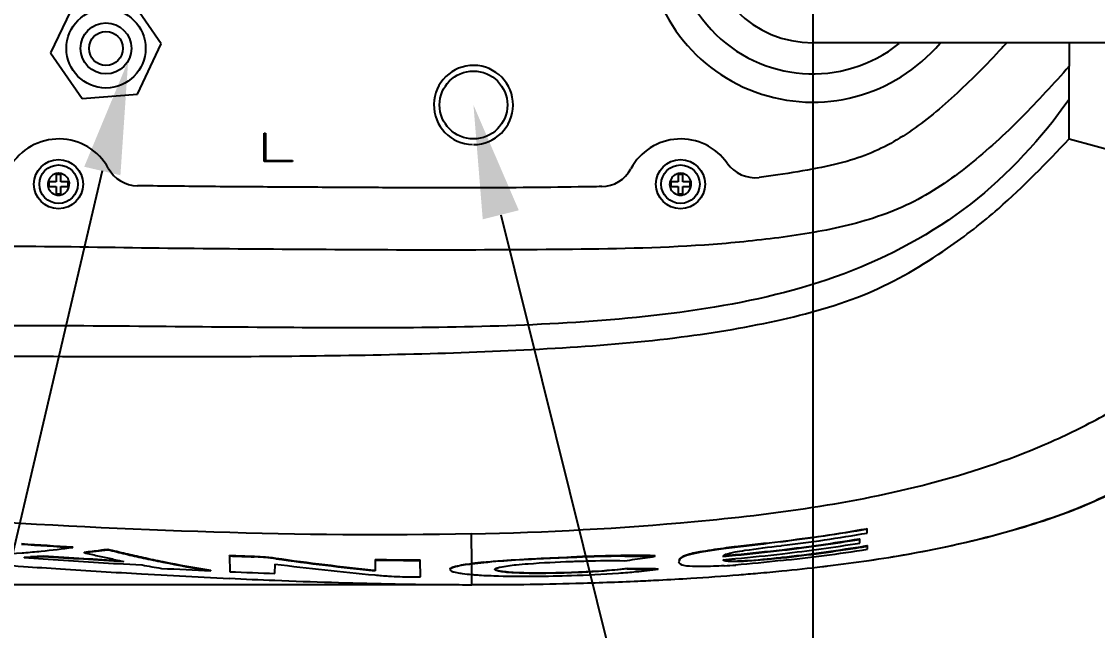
# Model space of a CAD drawing. Header units: millimetres. Extents: x 4086 to 8300, y 123 to 1549.
# Drawn here: x 6789.7 to 6846.8, y 600 to 632.3 of the extents above; entities that cross this region are included whole.
import ezdxf
from ezdxf import colors
from ezdxf.entities.mleader import LeaderData, LeaderLine
from ezdxf.math import Vec2, Vec3

# ---------------------------------------------------------------- set-up
doc = ezdxf.new("R2010")
doc.units = ezdxf.units.MM
doc.linetypes.add('CENTER2', pattern=[28.575, 19.05, -3.175, 3.175, -3.175])
doc.layers.add('中心线层', color=7, linetype='CENTER2', lineweight=0)
doc.layers.add('轮廓实线层', color=7, linetype='Continuous', lineweight=30)
doc.styles.add('思源黑', font='SourceHanSansCN-Normal.ttf')
doc.dimstyles.new('尺寸标注_3_10比例', dxfattribs={"dimtxt": 7, "dimasz": 6, "dimexe": 2, "dimexo": 1.5, "dimgap": 1, "dimtad": 1, "dimdec": 1, "dimlfac": 3.333333, "dimdsep": 46, "dimtxsty": '思源黑', "dimcen": 0.09, "dimadec": 0, "dimazin": 0, "dimtp": 0.01, "dimtm": 0.01, "dimtfac": 1, "dimtdec": 1, "dimtofl": 0, "dimtmove": 0, "dimatfit": 3, "dimfxl": 0, "dimtolj": 1, "dimarcsym": 0})

# ---------------------------------------------------------------- blocks, each defined once
blk = doc.blocks.new('*D2691')
at = {"layer": 'Defpoints', "color": 0}
for p in [(6696.644, 636.846), (6831.644, 636.846), (6831.644, 571.266)]:
    blk.add_point(p, dxfattribs=at)
at = {"layer": '轮廓实线层', "color": 0, "lineweight": -2}
for p, q in [((6696.644, 635.346), (6696.644, 569.266)), ((6831.644, 635.346), (6831.644, 569.266)), ((6702.644, 571.266), (6825.644, 571.266))]:
    blk.add_line(p, q, dxfattribs=at)
at = {"layer": '轮廓实线层', "color": 0}
for points in [[(6702.644, 572.266), (6702.644, 570.266), (6696.644, 571.266)], [(6825.644, 570.266), (6825.644, 572.266), (6831.644, 571.266)]]:
    blk.add_solid(points, dxfattribs=at)
at = {"layer": '轮廓实线层', "color": 0, "insert": (6764.729, 575.892), "char_height": 7, "attachment_point": 5, "style": '思源黑'}
blk.add_mtext('\\A1;450', dxfattribs=at)
blk = doc.blocks.new('*D2694')
at = {"layer": 'Defpoints', "color": 0}
for p in [(6831.644, 636.846), (6936.644, 636.846), (6936.644, 571.266)]:
    blk.add_point(p, dxfattribs=at)
at = {"layer": '轮廓实线层', "color": 0, "lineweight": -2}
for p, q in [((6831.644, 635.346), (6831.644, 569.266)), ((6936.644, 635.346), (6936.644, 569.266)), ((6837.644, 571.266), (6930.644, 571.266))]:
    blk.add_line(p, q, dxfattribs=at)
at = {"layer": '轮廓实线层', "color": 0}
for points in [[(6837.644, 572.266), (6837.644, 570.266), (6831.644, 571.266)], [(6930.644, 570.266), (6930.644, 572.266), (6936.644, 571.266)]]:
    blk.add_solid(points, dxfattribs=at)
at = {"layer": '轮廓实线层', "color": 0, "insert": (6885.905, 575.896), "char_height": 7, "attachment_point": 5, "style": '思源黑'}
blk.add_mtext('\\A1;350', dxfattribs=at)
blk = doc.blocks.new('*D2699')
at = {"layer": 'Defpoints', "color": 0}
for p in [(6813.565, 671.283), (6619.148, 602.41), (6813.564, 602.41)]:
    blk.add_point(p, dxfattribs=at)
at = {"layer": '轮廓实线层', "color": 0, "lineweight": -2}
for p, q in [((6812.065, 671.283), (6617.148, 671.283)), ((6619.148, 665.283), (6619.148, 608.41)), ((6812.064, 602.41), (6617.148, 602.41))]:
    blk.add_line(p, q, dxfattribs=at)
at = {"layer": '轮廓实线层', "color": 0}
for points in [[(6620.148, 665.283), (6618.148, 665.283), (6619.148, 671.283)], [(6618.148, 608.41), (6620.148, 608.41), (6619.148, 602.41)]]:
    blk.add_solid(points, dxfattribs=at)
at = {"layer": '轮廓实线层', "color": 0, "insert": (6614.522, 636.846), "char_height": 7, "attachment_point": 5, "rotation": 90, "style": '思源黑'}
blk.add_mtext('\\A1;229.6', dxfattribs=at)

msp = doc.modelspace()

# ---------------------------------------------------------------- linework, layer by layer
for p, q in [((6792.47, 633.269), (6791.209, 630.608)), ((6797.078, 631.084), (6795.405, 633.507)), ((6795.817, 628.424), (6797.078, 631.084)), ((6947.144, 631.146), (6831.644, 631.146)), ((6845.257, 631.146), (6845.257, 629.9)), ((6791.209, 630.608), (6792.882, 628.186)), ((6845.257, 628.146), (6845.258, 629.9)), ((6792.882, 628.186), (6795.817, 628.424)), ((6845.257, 626.047), (6845.257, 628.146)), ((6802.544, 624.846), (6802.544, 626.346)), ((6802.544, 626.346), (6802.604, 626.346)), ((6802.604, 626.346), (6802.604, 624.906)), ((6845.257, 626.047), (6857.567, 622.746)), ((6804.044, 624.846), (6802.544, 624.846)), ((6802.604, 624.906), (6804.044, 624.906)), ((6804.044, 624.906), (6804.044, 624.846)), ((6791.501, 624.156), (6791.501, 623.774)), ((6791.756, 624.156), (6791.501, 624.156)), ((6791.756, 623.774), (6791.756, 624.156)), ((6824.501, 624.156), (6824.501, 623.774)), ((6824.756, 624.156), (6824.501, 624.156)), ((6824.756, 623.774), (6824.756, 624.156)), ((6791.119, 623.774), (6791.119, 623.519)), ((6791.501, 623.774), (6791.119, 623.774)), ((6791.119, 623.519), (6791.501, 623.519)), ((6791.501, 623.519), (6791.501, 623.136)), ((6792.139, 623.774), (6791.756, 623.774)), ((6791.756, 623.136), (6791.756, 623.519)), ((6791.756, 623.519), (6792.139, 623.519)), ((6792.139, 623.519), (6792.139, 623.774)), ((6824.119, 623.774), (6824.119, 623.519)), ((6824.501, 623.774), (6824.119, 623.774)), ((6824.119, 623.519), (6824.501, 623.519)), ((6824.501, 623.519), (6824.501, 623.136)), ((6825.139, 623.774), (6824.756, 623.774)), ((6824.756, 623.136), (6824.756, 623.519)), ((6824.756, 623.519), (6825.139, 623.519)), ((6825.139, 623.519), (6825.139, 623.774)), ((6791.501, 623.136), (6791.756, 623.136)), ((6824.501, 623.136), (6824.756, 623.136)), ((6834.503, 605.38), (6834.539, 605.387)), ((6834.539, 605.356), (6834.539, 605.387)), ((6834.542, 605.148), (6834.539, 605.356)), ((6813.555, 603.534), (6813.548, 605.105)), ((6834.11, 604.841), (6834.143, 604.847)), ((6834.143, 604.62), (6834.143, 604.847)), ((6789.705, 604.099), (6789.778, 604.105)), ((6792.39, 604.384), (6792.39, 604.414)), ((6792.995, 604.11), (6792.995, 604.14)), ((6794.246, 604.266), (6794.246, 604.296)), ((6827.528, 604.418), (6827.486, 604.412)), ((6829.962, 604.479), (6829.995, 604.483)), ((6834.52, 604.48), (6834.55, 604.485)), ((6834.55, 604.29), (6834.55, 604.485)), ((6789.8, 603.876), (6790.144, 603.896)), ((6789.8, 603.846), (6789.8, 603.876)), ((6789.8, 603.846), (6790.817, 603.777)), ((6790.828, 603.912), (6790.828, 603.942)), ((6795.079, 603.511), (6796.058, 603.456)), ((6800.698, 603.937), (6800.698, 603.967)), ((6800.698, 603.937), (6800.711, 603.099)), ((6802.009, 603.885), (6802.009, 603.915)), ((6803.05, 603.803), (6803.05, 603.833)), ((6803.05, 603.833), (6803.155, 603.819)), ((6803.151, 603.789), (6803.05, 603.803)), ((6803.112, 603.004), (6803.113, 603.505)), ((6808.43, 603.746), (6808.43, 603.15)), ((6810.82, 603.695), (6810.82, 603.725)), ((6810.832, 602.824), (6810.82, 603.695)), ((6813.559, 602.949), (6813.555, 603.504)), ((6818.828, 603.848), (6818.828, 603.878)), ((6823.285, 603.915), (6823.285, 603.946)), ((6824.548, 603.646), (6824.548, 603.643)), ((6827.516, 603.789), (6827.556, 603.792)), ((6827.528, 603.636), (6827.528, 603.666)), ((6829.932, 603.853), (6830.003, 603.861)), ((6830.003, 603.831), (6829.935, 603.823)), ((6830.003, 603.831), (6830.003, 603.861)), ((6796.037, 602.987), (6797.07, 602.93)), ((6799.701, 603.146), (6799.701, 603.176)), ((6808.373, 603.186), (6808.43, 603.18)), ((6812.403, 603.211), (6812.404, 603.201)), ((6812.404, 603.201), (6812.403, 603.194)), ((6813.564, 602.413), (6813.559, 602.949)), ((6814.783, 603.218), (6814.78, 603.226)), ((6821.798, 603.248), (6821.798, 603.278)), ((6823.449, 603.229), (6823.449, 603.259)), ((6799.685, 602.795), (6800.696, 602.747)), ((6813.412, 602.41), (6813.564, 602.41))]:
    msp.add_line(p, q)
for centre, radius in [((6794.144, 630.846), 2.1), ((6794.144, 630.846), 1.35), ((6794.144, 630.846), 0.9), ((6813.644, 627.846), 1.8), ((6791.629, 623.646), 1.305), ((6791.629, 623.646), 1.02), ((6824.629, 623.646), 1.305), ((6824.629, 623.646), 1.02)]:
    msp.add_circle(centre, radius)
for centre, radius, start, end in [((6831.644, 636.846), 8.85, 40.2398, 319.7551), ((6831.644, 636.846), 7.35, 51.2685, 308.6915), ((6831.644, 636.846), 5.7, 90.2254, 270.2254), ((6813.644, 627.846), 2.1, 270, 268.7143), ((6791.64, 623.046), 3, 28.8846, 149.5227), ((6824.64, 623.046), 3, 34.885, 151.7409), ((6828.578, 625.792), 1.8, 214.885, 277.1264), ((6791.627, 623.649), 0.574, 115.1467, 129.0356), ((6791.627, 623.641), 0.583, 67.9495, 76.1017), ((6795.843, 625.365), 1.8, 208.8846, 269.1736), ((6820.413, 625.319), 1.8, 271.0896, 331.7409), ((6824.627, 623.649), 0.574, 115.1467, 129.0356), ((6824.627, 623.641), 0.583, 67.9495, 76.1017), ((6791.627, 623.645), 0.578, 6.5397, 37.1117), ((6824.627, 623.645), 0.578, 6.5397, 37.1117), ((6791.646, 623.651), 0.594, 214.9713, 221.6162), ((6824.646, 623.651), 0.594, 214.9713, 221.6162), ((6819.811, 691.767), 88.095, 276.6559, 279.34125), ((6819.824, 691.673), 88.03, 276.65491, 279.36179), ((6819.835, 692.871), 89.403, 276.55907, 279.20942), ((6784.448, 667.251), 63.37, 272.56816, 274.75812), ((6821.611, 1077.417), 473.905, 266.13455, 266.46496), ((6821.608, 1077.381), 473.899, 266.13477, 266.46519), ((6784.625, 664.918), 61.031, 274.84312, 275.71681), ((6784.72, 663.994), 60.102, 275.71432, 277.33206), ((6786.399, 662.161), 58.424, 276.48156, 277.71844), ((6786.418, 662.033), 58.265, 276.48142, 276.89208), ((6807.47, 664.455), 62.056, 256.51091, 257.18023), ((6786.389, 662.262), 58.496, 276.89248, 277.71881), ((6810.316, 668.493), 66.177, 255.94667, 256.78491), ((6810.134, 667.747), 65.439, 255.94876, 256.79031), ((6809.988, 667.126), 64.801, 256.79032, 257.6541), ((6809.97, 667.022), 64.666, 256.78493, 257.63953), ((6836.194, 535.197), 69.731, 97.1471, 97.65246), ((6835.29, 542.205), 62.695, 97.15096, 97.67538), ((6816.883, 716.074), 112.576, 275.42999, 276.7025), ((6816.883, 716.071), 112.604, 275.42993, 276.70246), ((6816.923, 717.417), 114.121, 275.34634, 276.60393), ((6819.896, 694.513), 91.213, 276.3619, 279.00564), ((6819.894, 694.526), 91.257, 276.3599, 279.00528), ((6822.341, 678.536), 75.052, 279.07156, 279.3396), ((6822.354, 678.454), 74.998, 279.07113, 279.35854), ((6830.292, 1195.062), 593.068, 265.86226, 266.081298), ((6786.162, 668.438), 64.695, 273.22438, 274.13617), ((6786.191, 668.032), 64.257, 273.527, 274.13816), ((6822.346, 1075.583), 472.859, 266.17681, 266.69425), ((6822.76, 1081.961), 479.084, 266.17826, 266.43565), ((6821.639, 1064.505), 461.623, 266.17297, 266.70261), ((6820.821, 1050.738), 447.801, 266.4349, 266.67984), ((6807.305, 663.73), 61.313, 257.18072, 257.84819), ((6807.389, 664.131), 61.722, 257.84977, 258.50305), ((6808.303, 670.412), 68.066, 259.63653, 260.51448), ((6809.846, 666.468), 64.099, 257.64158, 258.58473), ((6809.966, 667.03), 64.703, 257.65532, 258.5795), ((6810.279, 668.645), 66.348, 258.59026, 260.82524), ((6810.276, 668.7), 66.372, 258.6024, 260.83134), ((6813.942, 920.032), 316.342, 267.6006, 267.83814), ((6813.942, 920.018), 316.359, 267.60081, 267.83833), ((6820.79, 741.04), 138.666, 262.67575, 264.87754), ((6821.833, 736.043), 133.567, 261.95958, 264.24072), ((6821.832, 736.049), 133.543, 261.96046, 264.21574), ((6811.667, 836.245), 232.521, 269.20229, 269.79121), ((6811.667, 836.245), 232.551, 269.20236, 269.79121), ((6816.706, 578.598), 25.134, 95.7343, 97.2014), ((6816.707, 578.549), 25.153, 95.733, 97.1991), ((6822.938, 501.575), 102.385, 90.93976, 92.30062), ((6822.937, 501.548), 102.383, 90.93939, 92.30019), ((6822.419, 530.42), 73.536, 90.57307, 90.90381), ((6822.418, 530.379), 73.547, 90.57249, 90.9035), ((6807.752, 705.687), 102.951, 277.77137, 278.37707), ((6807.933, 704.457), 101.707, 278.37726, 278.68208), ((6815.221, 733.075), 129.688, 275.15867, 275.45023), ((6815.234, 734.978), 131.763, 275.07239, 275.34831), ((6815.248, 732.784), 129.367, 275.17894, 275.45051), ((6822.041, 689.845), 87.063, 276.86852, 278.31613), ((6827.878, 1159.868), 557.792, 266.08162, 266.28438), ((6824.963, 1114.456), 512.286, 266.28066, 266.76318), ((6821.886, 1059.694), 457.438, 266.89011, 267.21814), ((6818.032, 997.667), 394.946, 266.95979, 267.33964), ((6814.963, 933.71), 330.918, 267.53165, 267.94774), ((6821.431, 747.967), 145.623, 264.86984, 265.15654), ((6814.959, 619.217), 16.328, 265.0809, 265.5094), ((6815.185, 622.152), 19.272, 265.5211, 266.2989), ((6817.041, 663.358), 60.485, 271.70535, 274.07342), ((6817.825, 651.925), 49.025, 274.1085, 274.6849), ((6823.344, 697.63), 94.364, 269.06166, 269.72904), ((6824.144, 737.453), 134.226, 268.99866, 269.70311), ((6816.067, 748.329), 145.859, 273.58442, 274.5838), ((6824.737, 642.939), 39.587, 273.1972, 274.0846), ((6816.965, 736.892), 134.387, 274.59185, 275.02128), ((6817.85, 726.889), 124.346, 275.01866, 275.61002), ((6819.197, 713.337), 110.726, 275.60169, 276.72198), ((6820.147, 705.082), 102.417, 276.73445, 276.90068), ((6818.503, 987.573), 385.237, 267.35066, 267.70825), ((6815.433, 907.619), 305.225, 267.68389, 268.8152), ((6814.238, 854.866), 252.459, 268.83884, 269.49534), ((6812.819, 848.077), 245.261, 269.31439, 269.53579), ((6813.94, 822.923), 220.513, 269.49961, 269.86277), ((6813.724, 804.2), 201.788, 269.95448, 271.51781), ((6814.319, 779.597), 177.177, 271.53628, 272.60375), ((6814.685, 771.172), 168.744, 272.60966, 272.98499), ((6815.065, 764.056), 161.618, 272.98182, 273.59041)]:
    msp.add_arc(centre, radius, start, end)
for points, knots in [([(6841.938, 631.143), (6841.806, 630.997), (6841.247, 630.388), (6840.276, 629.39), (6838.985, 628.164), (6837.715, 627.085), (6836.426, 626.159), (6835.107, 625.427), (6833.666, 624.881), (6831.875, 624.467), (6830.169, 624.187), (6829.13, 624.047), (6828.801, 624.006)], [0, 0, 0, 0, 0.03494, 0.147901, 0.253872, 0.359914, 0.46638, 0.575637, 0.690126, 0.81175, 0.940411, 1, 1, 1, 1]), ([(6845.257, 629.9), (6844.429, 628.971), (6842.746, 627.134), (6840.002, 624.6), (6836.897, 622.467), (6833.307, 621.319), (6829.618, 620.746), (6824.659, 620.265), (6818.43, 620.175), (6810.963, 620.138), (6803.494, 620.192), (6796.025, 620.247), (6791.046, 620.346), (6788.557, 620.346)], [0, 0, 0, 0, 0.062512, 0.125012, 0.187432, 0.249817, 0.312324, 0.374836, 0.49986, 0.624894, 0.74993, 0.874964, 1, 1, 1, 1]), ([(6845.258, 628.146), (6843.779, 626.071), (6840.273, 622.242), (6833.438, 618.589), (6826.044, 616.889), (6816.25, 616), (6803.776, 616.015), (6793.784, 616.138), (6788.623, 616.145)], [0, 0, 0, 0, 0.126876, 0.253854, 0.379455, 0.502272, 0.743031, 1, 1, 1, 1]), ([(6738.962, 615.387), (6747.192, 615.17), (6761.648, 614.864), (6781.174, 614.579), (6797.069, 614.472), (6808.954, 614.554), (6817.887, 614.902), (6824.034, 615.385), (6829.599, 616.289), (6834.584, 617.643), (6838.464, 619.913), (6842.036, 622.684), (6844.039, 624.789), (6845.257, 626.046)], [0, 0, 0, 0, 0.225586, 0.396207, 0.535119, 0.661156, 0.721814, 0.780094, 0.829949, 0.87629, 0.920629, 0.952023, 1, 1, 1, 1]), ([(6820.447, 623.519), (6820.267, 623.516), (6819.133, 623.495), (6816.997, 623.468), (6813.994, 623.449), (6810.843, 623.451), (6807.52, 623.469), (6804.024, 623.489), (6800.38, 623.511), (6797.633, 623.54), (6796.09, 623.561), (6795.812, 623.565), (6795.809, 623.565)], [0, 0, 0, 0, 0.022068, 0.139017, 0.260937, 0.388899, 0.523522, 0.6647, 0.812315, 0.966094, 0.999647, 1, 1, 1, 1]), ([(6791.552, 623.068), (6791.565, 623.065), (6791.591, 623.061), (6791.617, 623.065), (6791.629, 623.069)], [0, 0, 0, 0, 0.507427, 1, 1, 1, 1]), ([(6791.629, 623.069), (6791.64, 623.065), (6791.666, 623.062), (6791.69, 623.065), (6791.703, 623.068)], [0, 0, 0, 0, 0.493074, 1, 1, 1, 1]), ([(6791.859, 623.123), (6791.874, 623.129), (6791.902, 623.141), (6791.93, 623.155), (6791.944, 623.163)], [0, 0, 0, 0, 0.502353, 1, 1, 1, 1]), ([(6791.944, 623.163), (6791.954, 623.169), (6791.974, 623.183), (6791.994, 623.198), (6792.003, 623.206)], [0, 0, 0, 0, 0.497104, 1, 1, 1, 1]), ([(6824.552, 623.068), (6824.565, 623.065), (6824.591, 623.061), (6824.617, 623.065), (6824.629, 623.069)], [0, 0, 0, 0, 0.507427, 1, 1, 1, 1]), ([(6824.629, 623.069), (6824.64, 623.065), (6824.666, 623.062), (6824.69, 623.065), (6824.703, 623.068)], [0, 0, 0, 0, 0.493074, 1, 1, 1, 1]), ([(6824.859, 623.123), (6824.874, 623.129), (6824.902, 623.141), (6824.93, 623.155), (6824.944, 623.163)], [0, 0, 0, 0, 0.502353, 1, 1, 1, 1]), ([(6824.944, 623.163), (6824.954, 623.169), (6824.974, 623.183), (6824.994, 623.198), (6825.003, 623.206)], [0, 0, 0, 0, 0.497104, 1, 1, 1, 1]), ([(6813.548, 605.106), (6817.495, 605.19), (6825.635, 605.617), (6835.898, 606.999), (6842.995, 609.326), (6846.881, 611.208), (6849.651, 612.888), (6852.224, 614.853), (6855.08, 618.039), (6856.655, 620.84), (6857.565, 622.745)], [0, 0, 0, 0, 0.236135, 0.487592, 0.616274, 0.680883, 0.745441, 0.809762, 0.873754, 1, 1, 1, 1]), ([(6834.633, 603.698), (6836.023, 603.902), (6838.794, 604.386), (6842.877, 605.437), (6846.873, 606.827), (6850.516, 608.993), (6853.272, 611.169), (6855.453, 612.943), (6856.858, 614.534), (6857.881, 616.388), (6858.973, 618.978), (6859.623, 620.986), (6860.017, 622.335)], [0, 0, 0, 0, 0.12504, 0.250069, 0.37505, 0.499991, 0.625001, 0.687526, 0.749978, 0.812463, 0.874978, 1, 1, 1, 1]), ([(6834.639, 603.697), (6837.419, 604.101), (6841.561, 604.962), (6846.889, 606.815), (6850.533, 608.987), (6853.292, 611.162), (6855.478, 612.933), (6856.883, 614.527), (6857.904, 616.382), (6858.997, 618.972), (6859.646, 620.982), (6860.042, 622.331)], [0, 0, 0, 0, 0.249927, 0.374966, 0.499952, 0.624962, 0.68749, 0.749964, 0.812466, 0.874975, 1, 1, 1, 1]), ([(6813.548, 605.105), (6804.429, 604.911), (6786.207, 605.659), (6759.07, 607.999), (6736.613, 610.635), (6718.812, 613.147), (6709.972, 614.554), (6705.59, 615.393)], [0, 0, 0, 0, 0.252046, 0.503201, 0.752723, 0.876712, 1, 1, 1, 1]), ([(6826.917, 604.338), (6826.494, 604.281), (6825.785, 604.173), (6825.05, 604.037), (6824.548, 603.827), (6824.548, 603.676)], [0, 0, 0, 0, 0.510842, 0.818929, 1, 1, 1, 1]), ([(6826.908, 604.307), (6826.252, 604.219), (6825.566, 604.151), (6824.574, 603.836), (6824.55, 603.674)], [0, 0, 0, 0, 0.801772, 1, 1, 1, 1]), ([(6826.882, 603.911), (6826.89, 603.925), (6826.973, 604.008), (6827.092, 604.039), (6827.188, 604.067)], [0, 0, 0, 0, 0.135808, 1, 1, 1, 1]), ([(6827.188, 604.067), (6827.211, 604.074), (6827.321, 604.104), (6827.433, 604.128), (6827.521, 604.145)], [0, 0, 0, 0, 0.208598, 1, 1, 1, 1]), ([(6827.521, 604.145), (6827.694, 604.179), (6828.506, 604.308), (6829.322, 604.402), (6829.962, 604.479)], [0, 0, 0, 0, 0.214802, 1, 1, 1, 1]), ([(6802.009, 603.915), (6802.107, 603.911), (6802.455, 603.894), (6802.803, 603.869), (6803.05, 603.833)], [0, 0, 0, 0, 0.28274, 1, 1, 1, 1]), ([(6803.05, 603.803), (6802.98, 603.814), (6802.634, 603.853), (6802.286, 603.875), (6802.009, 603.885)], [0, 0, 0, 0, 0.204631, 1, 1, 1, 1]), ([(6813.555, 603.504), (6813.267, 603.467), (6812.882, 603.41), (6812.524, 603.314), (6812.402, 603.246), (6812.402, 603.211)], [0, 0, 0, 0, 0.722899, 0.914598, 1, 1, 1, 1]), ([(6812.522, 603.334), (6812.574, 603.355), (6812.912, 603.452), (6813.262, 603.497), (6813.555, 603.534)], [0, 0, 0, 0, 0.159993, 1, 1, 1, 1]), ([(6814.194, 603.606), (6814.528, 603.639), (6816.07, 603.763), (6817.616, 603.831), (6818.828, 603.878)], [0, 0, 0, 0, 0.216251, 1, 1, 1, 1]), ([(6818.828, 603.848), (6818.407, 603.832), (6816.862, 603.766), (6815.316, 603.686), (6814.195, 603.576)], [0, 0, 0, 0, 0.272161, 1, 1, 1, 1]), ([(6814.896, 603.297), (6814.949, 603.315), (6815.285, 603.397), (6815.629, 603.436), (6815.916, 603.467)], [0, 0, 0, 0, 0.162205, 1, 1, 1, 1]), ([(6815.916, 603.467), (6816.128, 603.488), (6817.098, 603.568), (6818.071, 603.618), (6818.831, 603.644)], [0, 0, 0, 0, 0.218692, 1, 1, 1, 1]), ([(6818.831, 603.644), (6819.088, 603.654), (6820.035, 603.684), (6820.983, 603.699), (6821.673, 603.682)], [0, 0, 0, 0, 0.271903, 1, 1, 1, 1]), ([(6823.285, 603.946), (6823.164, 603.948), (6822.63, 603.957), (6822.095, 603.956), (6821.683, 603.952)], [0, 0, 0, 0, 0.228263, 1, 1, 1, 1]), ([(6821.684, 603.922), (6821.828, 603.924), (6822.362, 603.927), (6822.896, 603.924), (6823.285, 603.915)], [0, 0, 0, 0, 0.270096, 1, 1, 1, 1]), ([(6824.55, 603.674), (6824.55, 603.67), (6824.549, 603.66), (6824.548, 603.651), (6824.548, 603.646)], [0, 0, 0, 0, 0.503975, 1, 1, 1, 1]), ([(6825.105, 603.386), (6825.003, 603.394), (6824.818, 603.402), (6824.55, 603.513), (6824.549, 603.618)], [0, 0, 0, 0, 0.491559, 1, 1, 1, 1]), ([(6827.528, 603.636), (6827.366, 603.635), (6827.158, 603.636), (6826.92, 603.686), (6826.884, 603.731)], [0, 0, 0, 0, 0.736813, 1, 1, 1, 1]), ([(6826.917, 603.734), (6826.926, 603.729), (6826.946, 603.72), (6826.967, 603.712), (6826.979, 603.709)], [0, 0, 0, 0, 0.447447, 1, 1, 1, 1]), ([(6826.979, 603.709), (6827.025, 603.695), (6827.095, 603.684), (6827.164, 603.677), (6827.187, 603.676)], [0, 0, 0, 0, 0.681773, 1, 1, 1, 1]), ([(6827.187, 603.676), (6827.21, 603.674), (6827.324, 603.667), (6827.437, 603.665), (6827.528, 603.666)], [0, 0, 0, 0, 0.205646, 1, 1, 1, 1]), ([(6827.528, 603.666), (6827.7, 603.668), (6828.504, 603.704), (6829.304, 603.783), (6829.932, 603.853)], [0, 0, 0, 0, 0.214138, 1, 1, 1, 1]), ([(6829.935, 603.823), (6829.72, 603.799), (6828.92, 603.716), (6828.117, 603.641), (6827.528, 603.636)], [0, 0, 0, 0, 0.268595, 1, 1, 1, 1]), ([(6812.402, 603.241), (6812.402, 603.274), (6812.46, 603.308), (6812.504, 603.327), (6812.522, 603.334)], [0, 0, 0, 0, 0.627975, 1, 1, 1, 1]), ([(6812.403, 603.194), (6812.403, 603.162), (6812.463, 603.132), (6812.506, 603.115), (6812.524, 603.109)], [0, 0, 0, 0, 0.627295, 1, 1, 1, 1]), ([(6812.524, 603.109), (6812.548, 603.101), (6812.675, 603.063), (6812.806, 603.041), (6812.912, 603.024)], [0, 0, 0, 0, 0.192586, 1, 1, 1, 1]), ([(6812.912, 603.024), (6812.958, 603.017), (6813.173, 602.986), (6813.389, 602.964), (6813.559, 602.949)], [0, 0, 0, 0, 0.215271, 1, 1, 1, 1]), ([(6813.941, 602.921), (6814.286, 602.9), (6815.919, 602.837), (6817.554, 602.858), (6818.841, 602.9)], [0, 0, 0, 0, 0.211352, 1, 1, 1, 1]), ([(6814.781, 603.226), (6814.781, 603.241), (6814.827, 603.274), (6814.867, 603.288), (6814.896, 603.297)], [0, 0, 0, 0, 0.333354, 1, 1, 1, 1]), ([(6818.839, 603.041), (6818.32, 603.023), (6817.35, 603.002), (6816.205, 603.014), (6815.474, 603.057), (6815.105, 603.099), (6814.908, 603.141), (6814.787, 603.187), (6814.783, 603.218)], [0, 0, 0, 0, 0.380968, 0.713434, 0.836864, 0.923959, 0.976858, 1, 1, 1, 1]), ([(6814.786, 603.238), (6814.814, 603.186), (6815.046, 603.15), (6815.221, 603.115), (6815.358, 603.102)], [0, 0, 0, 0, 0.301567, 1, 1, 1, 1]), ([(6815.358, 603.102), (6815.404, 603.097), (6815.618, 603.078), (6815.832, 603.066), (6816, 603.059)], [0, 0, 0, 0, 0.215266, 1, 1, 1, 1]), ([(6816, 603.059), (6816.209, 603.051), (6817.155, 603.028), (6818.102, 603.046), (6818.839, 603.071)], [0, 0, 0, 0, 0.220658, 1, 1, 1, 1]), ([(6818.839, 603.071), (6819.108, 603.08), (6820.096, 603.123), (6821.084, 603.193), (6821.798, 603.278)], [0, 0, 0, 0, 0.272357, 1, 1, 1, 1]), ([(6821.798, 603.248), (6821.583, 603.222), (6820.599, 603.123), (6819.611, 603.067), (6818.839, 603.041)], [0, 0, 0, 0, 0.219108, 1, 1, 1, 1]), ([(6821.83, 603.064), (6821.975, 603.076), (6822.515, 603.123), (6823.055, 603.179), (6823.449, 603.229)], [0, 0, 0, 0, 0.268689, 1, 1, 1, 1]), ([(6826.945, 603.414), (6826.755, 603.403), (6826.142, 603.375), (6825.527, 603.354), (6825.105, 603.386)], [0, 0, 0, 0, 0.310075, 1, 1, 1, 1]), ([(6809.135, 602.864), (6809.186, 602.86), (6809.436, 602.844), (6809.686, 602.836), (6809.885, 602.834)], [0, 0, 0, 0, 0.204703, 1, 1, 1, 1])]:
    msp.add_open_spline(points, degree=3, knots=knots)
for points in [[(6791.266, 624.095), (6791.115, 623.973), (6791.028, 623.743), (6791.059, 623.552)], [(6791.629, 624.223), (6791.545, 624.223), (6791.459, 624.204), (6791.383, 624.168)], [(6791.767, 624.206), (6791.722, 624.217), (6791.675, 624.223), (6791.629, 624.223)], [(6792.089, 623.994), (6792.027, 624.076), (6791.941, 624.142), (6791.846, 624.181)], [(6824.266, 624.095), (6824.115, 623.973), (6824.028, 623.743), (6824.059, 623.552)], [(6824.629, 624.223), (6824.545, 624.223), (6824.459, 624.204), (6824.383, 624.168)], [(6824.767, 624.206), (6824.722, 624.217), (6824.675, 624.223), (6824.629, 624.223)], [(6825.089, 623.994), (6825.027, 624.076), (6824.941, 624.142), (6824.846, 624.181)], [(6791.059, 623.552), (6791.074, 623.466), (6791.109, 623.382), (6791.159, 623.311)], [(6792.003, 623.206), (6792.141, 623.323), (6792.222, 623.531), (6792.202, 623.711)], [(6824.059, 623.552), (6824.074, 623.466), (6824.109, 623.382), (6824.159, 623.311)], [(6825.003, 623.206), (6825.141, 623.323), (6825.222, 623.531), (6825.202, 623.711)], [(6791.202, 623.257), (6791.29, 623.158), (6791.423, 623.099), (6791.552, 623.068)], [(6791.703, 623.068), (6791.757, 623.08), (6791.808, 623.103), (6791.859, 623.123)], [(6824.202, 623.257), (6824.29, 623.158), (6824.423, 623.099), (6824.552, 623.068)], [(6824.703, 623.068), (6824.757, 623.08), (6824.808, 623.103), (6824.859, 623.123)], [(6829.938, 604.691), (6831.466, 604.876), (6832.988, 605.111), (6834.503, 605.38)], [(6834.539, 605.356), (6833.014, 605.084), (6831.477, 604.877), (6829.938, 604.691)], [(6829.938, 604.676), (6829.132, 604.578), (6828.324, 604.487), (6827.518, 604.386)], [(6829.937, 604.691), (6829.134, 604.593), (6828.33, 604.518), (6827.528, 604.418)], [(6829.995, 604.483), (6831.516, 604.666), (6833.033, 604.883), (6834.542, 605.148)], [(6829.951, 603.689), (6831.488, 603.857), (6833.024, 604.044), (6834.55, 604.29)], [(6829.949, 603.688), (6829.153, 603.601), (6828.356, 603.51), (6827.556, 603.452)], [(6822.898, 603.266), (6823.081, 603.265), (6823.265, 603.26), (6823.449, 603.259)]]:
    msp.add_open_spline(points, degree=3)
at = {"layer": '中心线层'}
msp.add_line((6831.644, 655.642), (6831.644, 629.101), dxfattribs=at)

# ---------------------------------------------------------------- dimensions: what is measured, and where the dimension line sits
at = {"layer": '轮廓实线层'}
dim = msp.add_linear_dim(base=(6619.148, 602.41), p1=(6813.565, 671.283), p2=(6813.564, 602.41), angle=90, dimstyle='尺寸标注_3_10比例', dxfattribs=at)
dim.commit()
dim.dimension.update_dxf_attribs({"geometry": '*D2699', "text_midpoint": (6619.148, 636.846), "dimtype": 160})
for base, p1, p2, picture, middle in [((6831.644, 571.266), (6696.644, 636.846), (6831.644, 636.846), '*D2691', (6764.729, 571.266)), ((6936.644, 571.266), (6831.644, 636.846), (6936.644, 636.846), '*D2694', (6885.905, 571.266))]:
    dim = msp.add_linear_dim(base=base, p1=p1, p2=p2, dimstyle='尺寸标注_3_10比例', dxfattribs=at)
    dim.commit()
    dim.dimension.update_dxf_attribs({"geometry": picture, "text_midpoint": middle, "dimtype": 160})

# ---------------------------------------------------------------- leaders
ml = msp.add_multileader_mtext('Standard')
ml.set_content('{\\C7;user air duct }4{\\C256;(φ6 blue)}', style='思源黑')
ml.set_leader_properties()
ml.build(insert=Vec2(0, 0))
ml.multileader.update_dxf_attribs({"text_left_attachment_type": 5, "text_right_attachment_type": 5, "dogleg_length": 1, "arrow_head_size": 6})
ctx = ml.context
ctx.base_point, ctx.char_height, ctx.arrow_head_size, ctx.plane_origin = Vec3(6667.189, 535.755), 7, 6, Vec3(6707.273, 472.583)
ctx.left_attachment, ctx.right_attachment, ctx.text_align_type = 5, 5, 2
notes = []
notes.append((ctx, [(0, (1, 1, 0), (6773.15, 535.755), (-1, 0), 1, [(0, [(6795.322, 630.188)], 0, [])])]))
ctx.mtext.insert, ctx.mtext.alignment, ctx.mtext.flow_direction = Vec3(6770.15, 545.463), 3, 5
ml = msp.add_multileader_mtext('Standard')
ml.set_content('{\\C256;Brake button}', style='思源黑')
ml.set_leader_properties()
ml.build(insert=Vec2(0, 0))
ml.multileader.update_dxf_attribs({"text_left_attachment_type": 5, "text_right_attachment_type": 5, "dogleg_length": 1, "arrow_head_size": 6})
ctx = ml.context
ctx.base_point, ctx.char_height, ctx.arrow_head_size, ctx.plane_origin = Vec3(6833.822, 550.765), 7, 6, Vec3(6815.086, 645.117)
ctx.left_attachment, ctx.right_attachment = 5, 5
notes.append((ctx, [(0, (1, 1, 0), (6832.822, 550.765), (1, 0), 1, [(0, [(6813.644, 627.846)], 0, [])])]))
ctx.mtext.insert, ctx.mtext.flow_direction = Vec3(6835.822, 558.502), 5
for ctx, leaders in notes:
    for number, flags, end, landing, length, lines in leaders:
        leader = LeaderData()
        leader.index, (leader.has_last_leader_line, leader.has_dogleg_vector, leader.attachment_direction) = number, flags
        leader.last_leader_point, leader.dogleg_vector, leader.dogleg_length = Vec3(end), Vec3(landing), length
        for number, points, colour, breaks in lines:
            line = LeaderLine()
            line.index, line.vertices, line.color, line.breaks = number, Vec3.list(points), colors.encode_raw_color(colour), breaks
            leader.lines.append(line)
        ctx.leaders.append(leader)

doc.saveas('drawing.dxf')
